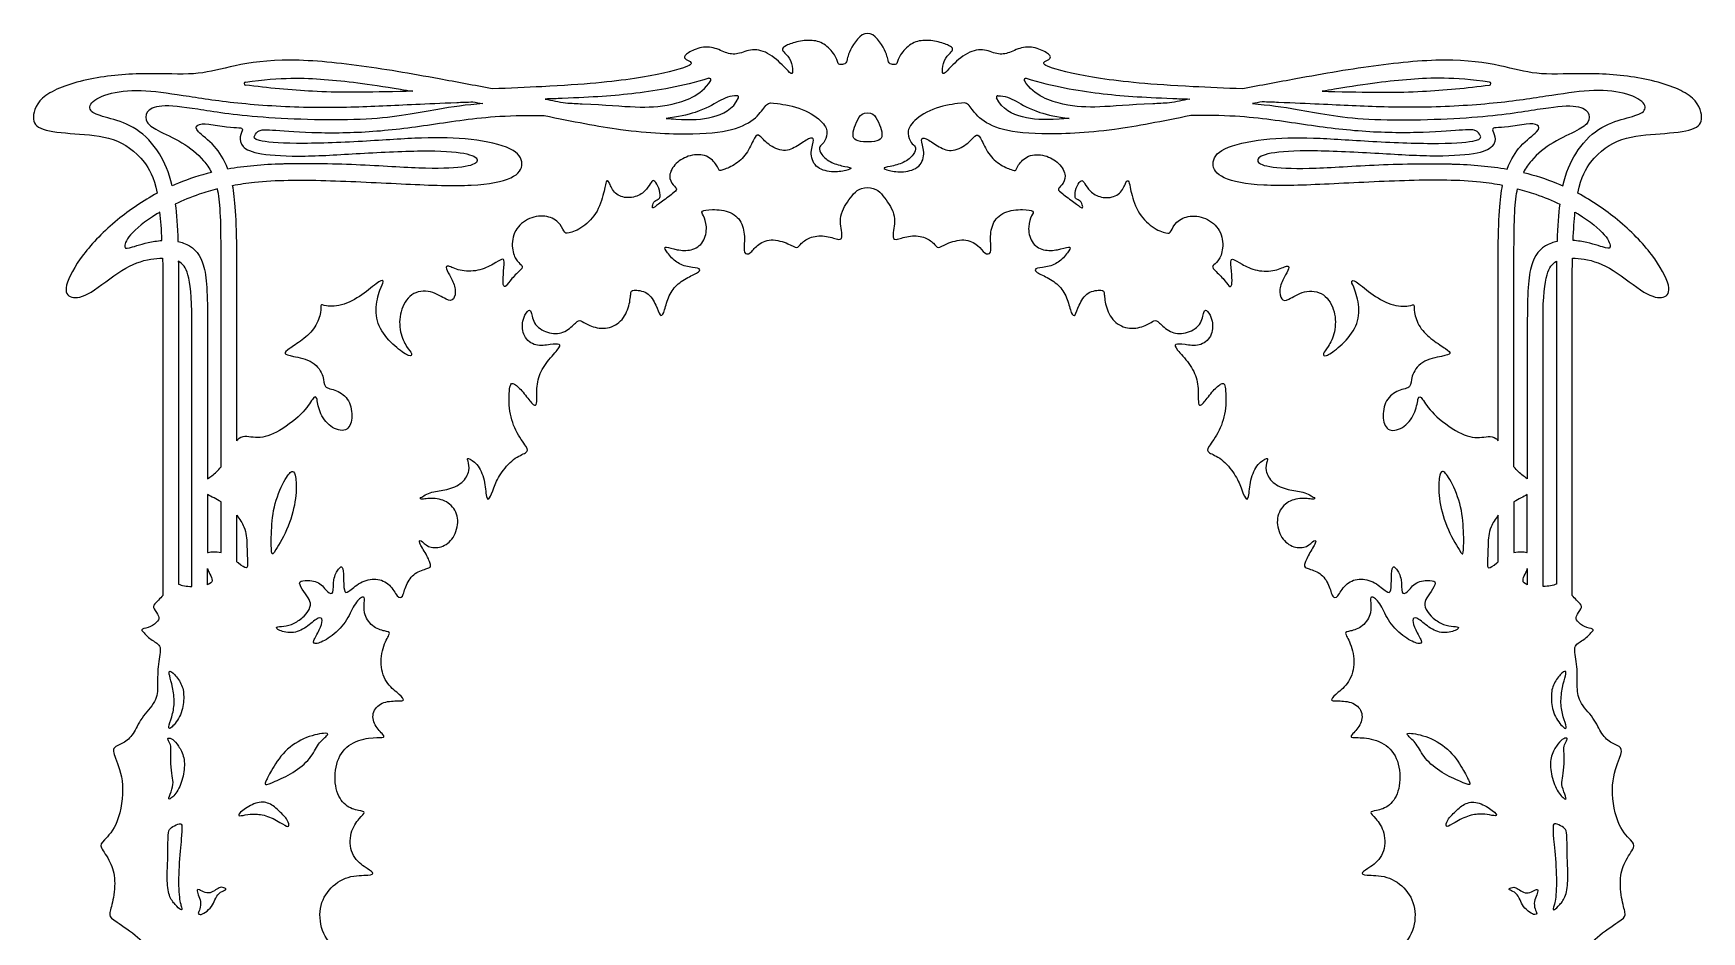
# Model space of a CAD drawing. Header units: millimetres. Extents: x -137 to 152, y -181 to 177.
# Drawn here: x 38.7 to 144.8, y 119.7 to 176.8 of the extents above; entities that cross this region are included whole.
import ezdxf

# ---------------------------------------------------------------- set-up
doc = ezdxf.new("R2010")
doc.units = ezdxf.units.MM
doc.header["$MEASUREMENT"] = 0
doc.layers.add('Layer 03', color=5, linetype='Continuous')

msp = doc.modelspace()

# ---------------------------------------------------------------- linework, layer by layer
at = {"layer": 'Layer 03'}
for p, q in [((50.6, 149.26), (50.6, 162.68)), ((51.6, 150.92), (51.6, 162.68)), ((131.83, 150.92), (131.83, 162.68)), ((132.83, 149.26), (132.83, 162.68)), ((46.89, 161.12), (46.89, 141.09)), ((47.89, 161.12), (47.89, 141.81)), ((135.54, 161.12), (135.54, 141.81)), ((136.54, 141.09), (136.54, 161.12)), ((48.74, 141.66), (48.74, 158.63)), ((49.74, 158.63), (49.74, 148.51)), ((133.68, 158.63), (133.68, 148.51)), ((134.68, 141.66), (134.68, 158.63)), ((49.74, 147.5), (49.74, 143.82)), ((133.68, 143.82), (133.68, 147.5)), ((50.6, 143.81), (50.6, 147.04)), ((132.83, 147.04), (132.83, 143.81)), ((51.6, 143.22), (51.6, 146.19)), ((131.83, 143.22), (131.83, 146.19)), ((49.74, 141.77), (49.74, 142.8)), ((133.68, 142.8), (133.68, 141.77))]:
    msp.add_line(p, q, dxfattribs=at)
for centre, start, end in [((52.17, 173.65), 97.6922, 262.6477), ((81.66, 173.89), 326.4925, 106.9751), ((101.77, 173.89), 73.0249, 213.5075), ((131.26, 173.65), 277.3523, 82.3078), ((83.42, 172.78), 335.9779, 88.6543), ((100.01, 172.78), 91.3457, 204.0221)]:
    msp.add_arc(centre, 0.1, start, end, dxfattribs=at)
for points, knots in [([(91.71, 176.85), (91.25, 176.85), (90.43, 175.59), (90.43, 174.95), (90.12, 174.86), (89.79, 174.87), (89.82, 175.23), (89.16, 176.1), (88.35, 176.46), (87.29, 176.36), (86.46, 176.07), (86.23, 175.85), (86.42, 175.64), (86.87, 175.18), (87, 174.33), (86.84, 174.22), (86.52, 174.65), (85.35, 175.73), (84.24, 175.88), (83.35, 175.43), (82.6, 175.64), (81.69, 176.09), (80.63, 175.84), (79.99, 175.4), (80.13, 175.18), (80.58, 175.02), (80.46, 174.72), (77.22, 173.93), (73.12, 173.54), (68.96, 173.36), (67.85, 173.32)], [624.907836, 624.907836, 624.907836, 624.907836, 626.50687, 628.105904, 629.704938, 631.303973, 632.903007, 634.502041, 636.101075, 637.700109, 639.299143, 640.898177, 642.497212, 644.096246, 645.69528, 647.294314, 648.893348, 650.492382, 652.091416, 653.690451, 655.289485, 656.888519, 658.487553, 660.086587, 661.685621, 663.284656, 664.88369, 666.482724, 668.081758, 668.642916, 668.642916, 668.642916, 668.642916]), ([(115.58, 173.32), (114.47, 173.36), (110.31, 173.54), (106.21, 173.93), (102.97, 174.72), (102.84, 175.02), (103.3, 175.18), (103.43, 175.4), (102.8, 175.84), (101.73, 176.09), (100.83, 175.64), (100.07, 175.43), (99.19, 175.88), (98.08, 175.73), (96.91, 174.65), (96.59, 174.22), (96.43, 174.33), (96.56, 175.18), (97.01, 175.64), (97.2, 175.85), (96.97, 176.07), (96.14, 176.36), (95.08, 176.46), (94.27, 176.1), (93.6, 175.23), (93.64, 174.87), (93.31, 174.86), (93, 174.95), (93, 175.59), (92.18, 176.85), (91.71, 176.85)], [581.172757, 581.172757, 581.172757, 581.172757, 581.733915, 583.332949, 584.931983, 586.531017, 588.130051, 589.729085, 591.328119, 592.927154, 594.526188, 596.125222, 597.724256, 599.32329, 600.922324, 602.521359, 604.120393, 605.719427, 607.318461, 608.917495, 610.516529, 612.115563, 613.714598, 615.313632, 616.912666, 618.5117, 620.110734, 621.709768, 623.308803, 624.907836, 624.907836, 624.907836, 624.907836]), ([(67.85, 173.32), (66.71, 173.54), (63.76, 174.09), (59.15, 174.9), (54.22, 175.31), (50.94, 174.71), (49.04, 174.15), (45.97, 174.37), (42.16, 174.07), (39.03, 172.98), (38.49, 171.38), (39, 170.66), (41.23, 170.46), (43.85, 170.29), (45.44, 169.17), (46.32, 167.77), (46.54, 166.68)], [668.642916, 668.642916, 668.642916, 668.642916, 670.841513, 674.386294, 677.931075, 681.475856, 685.020637, 688.565417, 692.110198, 695.654979, 699.19976, 702.744541, 706.289321, 709.834102, 713.378883, 715.162528, 715.162528, 715.162528, 715.162528]), ([(136.89, 166.68), (137.11, 167.77), (137.98, 169.17), (139.58, 170.29), (142.2, 170.46), (144.43, 170.66), (144.94, 171.38), (144.4, 172.98), (141.27, 174.07), (137.46, 174.37), (134.39, 174.15), (132.49, 174.71), (129.21, 175.31), (124.27, 174.9), (119.67, 174.09), (116.72, 173.54), (115.58, 173.32)], [534.653144, 534.653144, 534.653144, 534.653144, 536.436789, 539.98157, 543.526351, 547.071132, 550.615912, 554.160693, 557.705474, 561.250255, 564.795036, 568.339817, 571.884598, 575.429378, 578.974159, 581.172757, 581.172757, 581.172757, 581.172757]), ([(52.15, 173.75), (54.47, 174.07), (57.41, 173.96), (60, 173.63), (62.52, 173.21), (62.79, 173.17)], [48.029677, 48.029677, 48.029677, 48.029677, 49.001614, 50.068771, 50.193585, 50.193585, 50.193585, 50.193585]), ([(131.27, 173.75), (128.96, 174.07), (126.02, 173.96), (123.42, 173.63), (120.91, 173.21), (120.63, 173.17)], [48.029677, 48.029677, 48.029677, 48.029677, 49.001614, 50.068771, 50.193585, 50.193585, 50.193585, 50.193585]), ([(47.49, 167.15), (47.29, 168.01), (46.68, 169.42), (45.26, 170.89), (43.5, 171.47), (42.26, 171.76), (42.13, 172.43), (43.49, 173.14), (45.74, 173.29), (48.43, 172.86), (51.96, 172.33), (56.82, 172.08), (60.91, 172.24), (63.78, 172.38), (66.25, 172.48), (66.61, 172.49)], [35.639705, 35.639705, 35.639705, 35.639705, 38.456176, 41.864716, 45.273256, 48.681796, 52.090336, 55.498876, 58.907417, 62.315957, 65.724497, 69.133037, 72.541577, 75.950117, 76.49567, 76.49567, 76.49567, 76.49567]), ([(62.79, 173.17), (62.51, 173.16), (59.56, 173.09), (56.79, 173.07), (53.58, 173.37), (52.15, 173.56)], [50.193585, 50.193585, 50.193585, 50.193585, 50.354853, 51.953887, 53.323672, 53.323672, 53.323672, 53.323672]), ([(81.63, 173.99), (79.91, 173.47), (76.74, 172.93), (74.07, 172.78), (71.6, 172.68), (71.22, 172.67)], [17.97874, 17.97874, 17.97874, 17.97874, 21.229499, 24.638039, 25.225333, 25.225333, 25.225333, 25.225333]), ([(72.51, 172.42), (72.88, 172.4), (74.83, 172.32), (77.15, 172.11), (79.01, 172.19), (81.09, 172.85), (81.74, 173.84)], [8.097335, 8.097335, 8.097335, 8.097335, 8.786369, 11.838657, 14.890946, 17.733552, 17.733552, 17.733552, 17.733552]), ([(110.92, 172.42), (110.55, 172.4), (108.6, 172.32), (106.28, 172.11), (104.42, 172.19), (102.34, 172.85), (101.69, 173.84)], [8.097335, 8.097335, 8.097335, 8.097335, 8.786369, 11.838657, 14.890946, 17.733552, 17.733552, 17.733552, 17.733552]), ([(101.8, 173.99), (103.52, 173.47), (106.69, 172.93), (109.36, 172.78), (111.83, 172.68), (112.21, 172.67)], [17.97874, 17.97874, 17.97874, 17.97874, 21.229499, 24.638039, 25.225333, 25.225333, 25.225333, 25.225333]), ([(135.94, 167.15), (136.14, 168.01), (136.75, 169.42), (138.17, 170.89), (139.93, 171.47), (141.17, 171.76), (141.29, 172.43), (139.93, 173.14), (137.69, 173.29), (135, 172.86), (131.47, 172.33), (126.61, 172.08), (122.52, 172.24), (119.65, 172.38), (117.18, 172.48), (116.82, 172.49)], [109.349555, 109.349555, 109.349555, 109.349555, 112.166026, 115.574566, 118.983107, 122.391647, 125.800187, 129.208727, 132.617267, 136.025807, 139.434347, 142.842887, 146.251428, 149.659968, 150.205521, 150.205521, 150.205521, 150.205521]), ([(120.63, 173.17), (120.91, 173.16), (123.87, 173.09), (126.64, 173.07), (129.85, 173.37), (131.27, 173.56)], [50.193585, 50.193585, 50.193585, 50.193585, 50.354853, 51.953887, 53.323672, 53.323672, 53.323672, 53.323672]), ([(67.24, 172.38), (66.21, 172.3), (64.01, 171.99), (60.49, 171.21), (52.57, 171.44), (48.88, 172.08), (46.6, 172.35), (45.76, 171.87), (45.8, 171.16), (46.41, 170.73), (48.16, 169.94), (49.33, 169.03), (49.85, 168.28), (49.99, 168)], [76.578884, 76.578884, 76.578884, 76.578884, 78.748981, 81.801269, 84.853558, 87.905846, 90.958135, 94.010423, 97.062712, 100.115, 103.167289, 106.219577, 107.700476, 107.700476, 107.700476, 107.700476]), ([(71.15, 171.62), (73, 171.25), (76.54, 170.54), (80.99, 170.37), (83.51, 170.72), (84.85, 171.59), (85.29, 172.46), (85.76, 172.43), (87.65, 172.12), (89.01, 171.15), (89.21, 170.46), (88.94, 169.84), (88.63, 169.66), (88.65, 169.3), (89.18, 168.7), (90.1, 168.39), (90.84, 168.3), (90.42, 168.11), (89.44, 167.97), (88.32, 168.29), (88.03, 169.31), (88.41, 170.2), (88.03, 170.23), (87.28, 169.67), (86.42, 169.25), (85.33, 169.76), (84.84, 170.45), (84.54, 170.35), (84.14, 169.27), (83.37, 168.49), (82.45, 168.13), (82.27, 168.08), (82.19, 168.42), (81.55, 169.15), (80.41, 169.15), (79.48, 168.63), (78.99, 167.74), (79.38, 167.15), (79.65, 166.94), (79.41, 166.71), (78.51, 166.05), (78.06, 165.71), (78.01, 165.74), (78.08, 166.15), (78.43, 166.3), (78.55, 166.39), (78.48, 167.01), (78.15, 167.52), (78, 167.49), (77.8, 167.08), (77.3, 166.53), (76.36, 166.3), (75.52, 166.68), (75.27, 167.49), (75.07, 167.5), (75.02, 166.97), (74.61, 165.46), (73.6, 164.45), (72.62, 164.07), (72.41, 164.18), (72.13, 164.88), (71.24, 165.32), (70.04, 165.11), (69.13, 164.23), (69.08, 162.97), (69.44, 162.3), (69.8, 162.06), (69.76, 161.89), (69.03, 161.23), (68.72, 160.69), (68.51, 160.76), (68.54, 161.46), (68.65, 162.45), (68.5, 162.55), (67.98, 162.18), (66.96, 161.69), (65.72, 161.71), (64.97, 162.15), (64.86, 161.92), (65.21, 161.35), (65.58, 160.56), (65.41, 159.84), (65.02, 159.82), (63.97, 160.54), (62.61, 160.39), (61.93, 159.16), (61.94, 157.8), (62.42, 156.84), (62.8, 156.45), (62.63, 156.22), (61.83, 156.76), (60.69, 157.88), (60.34, 159.23), (60.72, 160.67), (61, 161.09), (60.76, 161.2), (59.76, 160.31), (58.41, 159.49), (57.13, 159.47), (56.92, 159.69), (56.98, 159.17), (56.66, 158.14), (55.76, 157.3), (54.85, 156.75), (54.54, 156.46), (55.04, 156.32), (56.54, 156.05), (57.19, 154.97), (57.08, 154.29), (57.93, 154.19), (58.82, 153.58), (59, 152.31), (58.63, 151.43), (57.51, 151.73), (56.79, 152.77), (56.71, 153.8), (56.47, 153.73), (55.88, 152.66), (54.03, 151.3), (52.76, 151.03), (51.96, 151.31), (51.65, 150.98), (51.6, 150.92)], [127.480362, 127.480362, 127.480362, 127.480362, 128.33357, 129.400727, 130.467884, 131.535041, 132.602198, 133.669355, 134.736512, 135.803669, 136.870826, 137.937983, 139.005139, 140.072296, 141.139453, 142.20661, 143.273767, 144.340924, 145.408081, 146.475238, 147.542395, 148.609552, 149.676709, 150.743866, 151.811023, 152.87818, 153.945337, 155.012494, 156.079651, 157.146808, 158.213965, 159.281122, 160.348278, 161.415435, 162.482592, 163.549749, 164.616906, 165.684063, 166.75122, 167.818377, 168.885534, 169.952691, 171.019848, 172.087005, 173.154162, 174.221319, 175.288476, 176.355633, 177.42279, 178.489947, 179.557104, 180.624261, 181.691417, 182.758574, 183.825731, 184.892888, 185.960045, 187.027202, 188.094359, 189.161516, 190.228673, 191.29583, 192.362987, 193.430144, 194.497301, 195.564458, 196.631615, 197.698772, 198.765929, 199.833086, 200.900243, 201.9674, 203.034556, 204.101713, 205.16887, 206.236027, 207.303184, 208.370341, 209.437498, 210.504655, 211.571812, 212.638969, 213.706126, 214.773283, 215.84044, 216.907597, 217.974754, 219.041911, 220.109068, 221.176225, 222.243382, 223.310539, 224.377695, 225.444852, 226.512009, 227.579166, 228.646323, 229.71348, 230.780637, 231.847794, 232.914951, 233.982108, 235.049265, 236.116422, 237.183579, 238.250736, 239.317893, 240.38505, 241.452207, 242.519364, 243.586521, 244.653678, 245.720834, 246.787991, 247.855148, 248.922305, 249.989462, 251.056619, 252.123776, 253.190933, 254.25809, 254.472592, 254.472592, 254.472592, 254.472592]), ([(83.42, 172.88), (82.98, 172.89), (82.22, 172.54), (81.19, 171.88), (79.64, 171.52), (78.9, 171.44)], [0.005206, 0.005206, 0.005206, 0.005206, 2.466665, 5.188458, 7.038906, 7.038906, 7.038906, 7.038906]), ([(78.9, 171.44), (79.12, 171.42), (80.43, 171.32), (81.77, 171.4), (83.18, 172), (83.51, 172.74)], [7.038906, 7.038906, 7.038906, 7.038906, 7.718623, 11.263404, 14.616734, 14.616734, 14.616734, 14.616734]), ([(112.28, 171.62), (110.43, 171.25), (106.89, 170.54), (102.43, 170.37), (99.92, 170.72), (98.57, 171.59), (98.14, 172.46), (97.67, 172.43), (95.78, 172.12), (94.42, 171.15), (94.22, 170.46), (94.48, 169.84), (94.8, 169.66), (94.78, 169.3), (94.25, 168.7), (93.33, 168.39), (92.59, 168.3), (93.01, 168.11), (93.99, 167.97), (95.11, 168.29), (95.4, 169.31), (95.02, 170.2), (95.39, 170.23), (96.15, 169.67), (97, 169.25), (98.1, 169.76), (98.58, 170.45), (98.88, 170.35), (99.29, 169.27), (100.06, 168.49), (100.97, 168.13), (101.16, 168.08), (101.23, 168.42), (101.88, 169.15), (103.02, 169.15), (103.94, 168.63), (104.43, 167.74), (104.05, 167.15), (103.77, 166.94), (104.02, 166.71), (104.92, 166.05), (105.37, 165.71), (105.42, 165.74), (105.35, 166.15), (105, 166.3), (104.88, 166.39), (104.95, 167.01), (105.28, 167.52), (105.43, 167.49), (105.63, 167.08), (106.13, 166.53), (107.06, 166.3), (107.91, 166.68), (108.16, 167.49), (108.36, 167.5), (108.41, 166.97), (108.82, 165.46), (109.83, 164.45), (110.81, 164.07), (111.01, 164.18), (111.29, 164.88), (112.19, 165.32), (113.39, 165.11), (114.3, 164.23), (114.35, 162.97), (113.99, 162.3), (113.63, 162.06), (113.66, 161.89), (114.4, 161.23), (114.71, 160.69), (114.92, 160.76), (114.89, 161.46), (114.78, 162.45), (114.93, 162.55), (115.45, 162.18), (116.47, 161.69), (117.71, 161.71), (118.46, 162.15), (118.57, 161.92), (118.22, 161.35), (117.85, 160.56), (118.02, 159.84), (118.41, 159.82), (119.46, 160.54), (120.82, 160.39), (121.5, 159.16), (121.49, 157.8), (121, 156.84), (120.62, 156.45), (120.8, 156.22), (121.6, 156.76), (122.73, 157.88), (123.09, 159.23), (122.7, 160.67), (122.42, 161.09), (122.67, 161.2), (123.67, 160.31), (125.01, 159.49), (126.3, 159.47), (126.51, 159.69), (126.45, 159.17), (126.76, 158.14), (127.66, 157.3), (128.58, 156.75), (128.89, 156.46), (128.39, 156.32), (126.88, 156.05), (126.24, 154.97), (126.35, 154.29), (125.5, 154.19), (124.61, 153.58), (124.43, 152.31), (124.8, 151.43), (125.92, 151.73), (126.63, 152.77), (126.72, 153.8), (126.96, 153.73), (127.55, 152.66), (129.4, 151.3), (130.66, 151.03), (131.47, 151.31), (131.78, 150.98), (131.83, 150.92)], [319.411579, 319.411579, 319.411579, 319.411579, 320.264787, 321.331944, 322.399101, 323.466258, 324.533415, 325.600572, 326.667729, 327.734886, 328.802043, 329.8692, 330.936357, 332.003514, 333.070671, 334.137828, 335.204985, 336.272142, 337.339298, 338.406455, 339.473612, 340.540769, 341.607926, 342.675083, 343.74224, 344.809397, 345.876554, 346.943711, 348.010868, 349.078025, 350.145182, 351.212339, 352.279496, 353.346653, 354.41381, 355.480967, 356.548124, 357.615281, 358.682438, 359.749594, 360.816751, 361.883908, 362.951065, 364.018222, 365.085379, 366.152536, 367.219693, 368.28685, 369.354007, 370.421164, 371.488321, 372.555478, 373.622635, 374.689792, 375.756949, 376.824106, 377.891263, 378.95842, 380.025577, 381.092733, 382.15989, 383.227047, 384.294204, 385.361361, 386.428518, 387.495675, 388.562832, 389.629989, 390.697146, 391.764303, 392.83146, 393.898617, 394.965774, 396.032931, 397.100088, 398.167245, 399.234402, 400.301559, 401.368716, 402.435873, 403.503029, 404.570186, 405.637343, 406.7045, 407.771657, 408.838814, 409.905971, 410.973128, 412.040285, 413.107442, 414.174599, 415.241756, 416.308913, 417.37607, 418.443227, 419.510384, 420.577541, 421.644698, 422.711855, 423.779012, 424.846169, 425.913325, 426.980482, 428.047639, 429.114796, 430.181953, 431.24911, 432.316267, 433.383424, 434.450581, 435.517738, 436.584895, 437.652052, 438.719209, 439.786366, 440.853523, 441.92068, 442.987837, 444.054994, 445.122151, 446.189308, 446.40381, 446.40381, 446.40381, 446.40381]), ([(104.53, 171.44), (104.3, 171.42), (103, 171.32), (101.65, 171.4), (100.25, 172), (99.92, 172.74)], [7.038906, 7.038906, 7.038906, 7.038906, 7.718623, 11.263404, 14.616734, 14.616734, 14.616734, 14.616734]), ([(100.01, 172.88), (100.45, 172.89), (101.21, 172.54), (102.24, 171.88), (103.79, 171.52), (104.53, 171.44)], [0.005206, 0.005206, 0.005206, 0.005206, 2.466665, 5.188458, 7.038906, 7.038906, 7.038906, 7.038906]), ([(116.19, 172.38), (117.22, 172.3), (119.41, 171.99), (122.93, 171.21), (130.86, 171.44), (134.55, 172.08), (136.83, 172.35), (137.67, 171.87), (137.63, 171.16), (137.02, 170.73), (135.27, 169.94), (134.1, 169.03), (133.58, 168.28), (133.43, 168)], [150.288734, 150.288734, 150.288734, 150.288734, 152.458831, 155.51112, 158.563408, 161.615697, 164.667985, 167.720274, 170.772562, 173.824851, 176.877139, 179.929428, 181.410327, 181.410327, 181.410327, 181.410327]), ([(51.03, 168.21), (50.79, 168.85), (50.16, 169.84), (48.93, 170.65), (49.01, 171.07), (49.72, 171.13), (51.04, 170.86), (51.81, 170.86), (52.05, 170.79), (51.75, 170.31), (51.85, 169.61), (52.86, 169.14), (55.8, 168.97), (59.59, 169.24), (64.14, 169.44), (66.55, 169.22), (67.09, 168.74), (66.45, 168.33), (63.88, 168.19), (59.71, 168.5), (56.2, 168.58), (54.67, 168.54)], [46.756115, 46.756115, 46.756115, 46.756115, 48.656209, 50.900389, 53.144569, 55.388749, 57.632929, 59.877109, 62.121289, 64.365468, 66.609648, 68.853828, 71.098008, 73.342188, 75.586368, 77.830548, 80.074728, 82.318908, 84.563088, 86.807268, 88.981494, 88.981494, 88.981494, 88.981494]), ([(51.33, 167.17), (51.77, 167.26), (53.5, 167.52), (57.11, 167.54), (62.55, 167.24), (66.79, 167.08), (69.36, 167.58), (69.93, 168.55), (69.34, 169.58), (66.55, 170.18), (63.45, 170.25), (59.77, 169.96), (54.98, 169.78), (52.66, 170.01), (52.7, 170.35), (52.99, 170.71), (53.51, 170.74), (56.17, 170.51), (59.99, 170.52), (63.95, 171.02), (67.46, 171.6), (70.19, 171.64), (71.15, 171.62)], [267.933144, 267.933144, 267.933144, 267.933144, 268.936904, 271.658696, 274.380488, 277.102281, 279.824073, 282.545866, 285.267658, 287.98945, 290.711243, 293.433035, 296.154828, 298.87662, 301.598412, 304.320205, 307.041997, 309.76379, 312.485582, 315.207374, 317.929167, 319.411579, 319.411579, 319.411579, 319.411579]), ([(91.71, 169.94), (91.34, 169.94), (90.92, 170.05), (90.75, 170.3), (90.85, 170.86), (91.16, 171.54), (91.42, 171.8), (91.71, 171.8)], [3.082694, 3.082694, 3.082694, 3.082694, 3.699233, 4.315771, 4.93231, 5.548849, 6.165388, 6.165388, 6.165388, 6.165388]), ([(91.71, 171.8), (92, 171.8), (92.26, 171.54), (92.58, 170.86), (92.68, 170.3), (92.51, 170.05), (92.09, 169.94), (91.71, 169.94)], [6.165388, 6.165388, 6.165388, 6.165388, 6.781926, 7.398465, 8.015004, 8.631543, 9.248082, 9.248082, 9.248082, 9.248082]), ([(132.1, 167.17), (131.66, 167.26), (129.92, 167.52), (126.32, 167.54), (120.88, 167.24), (116.64, 167.08), (114.07, 167.58), (113.5, 168.55), (114.08, 169.58), (116.88, 170.18), (119.97, 170.25), (123.66, 169.96), (128.45, 169.78), (130.76, 170.01), (130.73, 170.35), (130.44, 170.71), (129.92, 170.74), (127.26, 170.51), (123.43, 170.52), (119.48, 171.02), (115.97, 171.6), (113.24, 171.64), (112.28, 171.62)], [267.933144, 267.933144, 267.933144, 267.933144, 268.936904, 271.658696, 274.380488, 277.102281, 279.824073, 282.545866, 285.267658, 287.98945, 290.711243, 293.433035, 296.154828, 298.87662, 301.598412, 304.320205, 307.041997, 309.76379, 312.485582, 315.207374, 317.929167, 319.411579, 319.411579, 319.411579, 319.411579]), ([(132.4, 168.21), (132.64, 168.85), (133.26, 169.84), (134.5, 170.65), (134.42, 171.07), (133.7, 171.13), (132.39, 170.86), (131.62, 170.86), (131.38, 170.79), (131.68, 170.31), (131.58, 169.61), (130.57, 169.14), (127.63, 168.97), (123.84, 169.24), (119.29, 169.44), (116.87, 169.22), (116.34, 168.74), (116.97, 168.33), (119.54, 168.19), (123.71, 168.5), (127.23, 168.58), (128.76, 168.54)], [46.756115, 46.756115, 46.756115, 46.756115, 48.656209, 50.900389, 53.144569, 55.388749, 57.632929, 59.877109, 62.121289, 64.365468, 66.609648, 68.853828, 71.098008, 73.342188, 75.586368, 77.830548, 80.074728, 82.318908, 84.563088, 86.807268, 88.981494, 88.981494, 88.981494, 88.981494]), ([(54.67, 168.54), (54.62, 168.54), (53.26, 168.5), (52.08, 168.4), (51.03, 168.21)], [44.813645, 44.813645, 44.813645, 44.813645, 44.883599, 46.756115, 46.756115, 46.756115, 46.756115]), ([(128.76, 168.54), (128.81, 168.54), (130.16, 168.5), (131.35, 168.4), (132.4, 168.21)], [88.981494, 88.981494, 88.981494, 88.981494, 89.051448, 90.923964, 90.923964, 90.923964, 90.923964]), ([(46.54, 166.68), (45.63, 166.19), (43.77, 164.92), (41.68, 162.76), (40.49, 160.58), (41, 159.92), (42.17, 160.12), (44.35, 161.96), (45.81, 162.48), (46.64, 162.54), (46.88, 162.54)], [715.162528, 715.162528, 715.162528, 715.162528, 717.082019, 719.326199, 721.570379, 723.814559, 726.058739, 728.302919, 730.547099, 731.513882, 731.513882, 731.513882, 731.513882]), ([(50.37, 166.96), (49.97, 166.85), (49.02, 166.57), (48.16, 166.21), (47.69, 165.99)], [69.743218, 69.743218, 69.743218, 69.743218, 70.71233, 72.143123, 72.143123, 72.143123, 72.143123]), ([(133.06, 166.96), (133.46, 166.85), (134.41, 166.57), (135.27, 166.21), (135.74, 165.99)], [69.743218, 69.743218, 69.743218, 69.743218, 70.71233, 72.143123, 72.143123, 72.143123, 72.143123]), ([(136.55, 162.54), (136.79, 162.54), (137.62, 162.48), (139.08, 161.96), (141.26, 160.12), (142.43, 159.92), (142.93, 160.58), (141.75, 162.76), (139.66, 164.92), (137.8, 166.19), (136.89, 166.68)], [518.30179, 518.30179, 518.30179, 518.30179, 519.268574, 521.512754, 523.756934, 526.001114, 528.245294, 530.489474, 532.733654, 534.653144, 534.653144, 534.653144, 534.653144]), ([(46.71, 165.48), (46.65, 165.44), (45.81, 164.94), (44.59, 163.93), (44.38, 163.11), (44.79, 163.18), (45.92, 163.58), (46.69, 163.66), (46.84, 163.67)], [-6.893286, -6.893286, -6.893286, -6.893286, -6.652086, -3.930294, -1.208501, 1.513291, 4.235083, 4.912435, 4.912435, 4.912435, 4.912435]), ([(136.71, 165.48), (136.78, 165.44), (137.62, 164.94), (138.83, 163.93), (139.04, 163.11), (138.64, 163.18), (137.51, 163.58), (136.74, 163.66), (136.59, 163.67)], [-6.893286, -6.893286, -6.893286, -6.893286, -6.652086, -3.930294, -1.208501, 1.513291, 4.235083, 4.912435, 4.912435, 4.912435, 4.912435]), ([(47.86, 163.6), (47.98, 163.58), (48.68, 163.39), (49.6, 162.56), (49.74, 160.55), (49.74, 158.63)], [73.814759, 73.814759, 73.814759, 73.814759, 74.375887, 77.097679, 79.819471, 79.819471, 79.819471, 79.819471]), ([(135.57, 163.6), (135.45, 163.58), (134.75, 163.39), (133.83, 162.56), (133.68, 160.55), (133.68, 158.63)], [73.814759, 73.814759, 73.814759, 73.814759, 74.375887, 77.097679, 79.819471, 79.819471, 79.819471, 79.819471]), ([(48.74, 158.63), (48.74, 160.13), (48.57, 161.64), (48.18, 162.2), (47.88, 162.35)], [41.564721, 41.564721, 41.564721, 41.564721, 43.808901, 45.692679, 45.692679, 45.692679, 45.692679]), ([(134.68, 158.63), (134.68, 160.13), (134.86, 161.64), (135.25, 162.2), (135.54, 162.35)], [41.564721, 41.564721, 41.564721, 41.564721, 43.808901, 45.692679, 45.692679, 45.692679, 45.692679]), ([(49.74, 148.51), (49.83, 148.57), (50.13, 148.77), (50.42, 149.05), (50.6, 149.26)], [89.9418098, 89.9418098, 89.9418098, 89.9418098, 90.2105166, 90.7866092, 90.7866092, 90.7866092, 90.7866092]), ([(133.68, 148.51), (133.59, 148.57), (133.3, 148.77), (133.01, 149.05), (132.83, 149.26)], [52.4339624, 52.4339624, 52.4339624, 52.4339624, 52.7026693, 53.2787619, 53.2787619, 53.2787619, 53.2787619]), ([(51.6, 146.19), (51.8, 145.94), (52.21, 145.25), (52.24, 144.37), (52.29, 143.08), (52.28, 142.74), (51.91, 142.97), (51.63, 143.2), (51.6, 143.22)], [57.812482, 57.812482, 57.812482, 57.812482, 58.423235, 59.490392, 60.557549, 61.624706, 62.691863, 62.815606, 62.815606, 62.815606, 62.815606]), ([(131.83, 146.19), (131.63, 145.94), (131.21, 145.25), (131.19, 144.37), (131.14, 143.08), (131.15, 142.74), (131.52, 142.97), (131.8, 143.2), (131.83, 143.22)], [65.783244, 65.783244, 65.783244, 65.783244, 66.393997, 67.461154, 68.528311, 69.595468, 70.662625, 70.786368, 70.786368, 70.786368, 70.786368]), ([(49.74, 143.82), (49.76, 143.82), (49.93, 143.89), (50.28, 143.89), (50.6, 143.81)], [-134.5643285, -134.5643285, -134.5643285, -134.5643285, -134.4958477, -133.586616, -133.586616, -133.586616, -133.586616]), ([(132.83, 143.81), (133.15, 143.89), (133.49, 143.89), (133.67, 143.82), (133.68, 143.82)], [1.2161205, 1.2161205, 1.2161205, 1.2161205, 2.1253521, 2.193833, 2.193833, 2.193833, 2.193833]), ([(49.74, 142.8), (49.77, 142.72), (49.92, 142.33), (50.19, 141.95), (49.79, 141.79), (49.74, 141.77)], [-13.333294, -13.333294, -13.333294, -13.333294, -13.04848, -11.981323, -11.859077, -11.859077, -11.859077, -11.859077]), ([(133.68, 141.77), (133.64, 141.79), (133.24, 141.95), (133.51, 142.33), (133.66, 142.72), (133.68, 142.8)], [-143.823573, -143.823573, -143.823573, -143.823573, -143.701327, -142.63417, -142.349356, -142.349356, -142.349356, -142.349356]), ([(47.89, 141.81), (47.99, 141.76), (48.24, 141.69), (48.57, 141.66), (48.74, 141.66)], [65.5496181, 65.5496181, 65.5496181, 65.5496181, 65.858655, 66.159797, 66.159797, 66.159797, 66.159797]), ([(135.54, 141.81), (135.43, 141.76), (135.19, 141.69), (134.86, 141.66), (134.68, 141.66)], [23.9848971, 23.9848971, 23.9848971, 23.9848971, 24.293934, 24.595076, 24.595076, 24.595076, 24.595076]), ([(46.89, 141.09), (46.73, 140.88), (46.25, 140.46), (46.29, 140.3), (46.69, 139.72), (46.63, 139.48), (46.14, 139.05), (45.45, 138.97), (45.64, 138.76), (46.19, 138.19), (46.89, 137.93), (46.56, 136.76), (46.57, 135.34), (46.54, 134.34), (45.46, 133.29), (45.05, 132.21), (44.37, 131.65), (43.68, 131.45), (43.79, 130.93), (44.52, 129.18), (44.1, 126.48), (43.05, 125.39), (42.84, 125.16), (43.61, 124.14), (43.92, 123.01), (43.7, 121.42), (43.42, 120.69), (43.76, 120.44), (45.43, 119.34), (46.26, 118.29), (46.52, 116.9), (46.07, 116.22), (45.57, 115.99), (45.09, 116.3), (44.5, 116.58), (44.5, 116.29), (44.9, 115.63), (45.55, 114.23), (45.38, 112.15), (44.71, 110.87), (43.77, 110.09), (43.82, 109.86), (44.58, 109.01), (44.5, 107.37), (43.83, 106.24), (43.08, 105.44), (43.13, 104.64), (43.3, 104.75), (43.95, 105.43), (45.07, 105.83), (46.11, 105.76), (46.73, 105.47), (46.89, 105.37)], [751.861411, 751.861411, 751.861411, 751.861411, 752.765831, 753.832988, 754.900145, 755.967301, 757.034458, 758.101615, 759.168772, 760.235929, 761.303086, 762.370243, 763.4374, 764.504557, 765.571714, 766.638871, 767.706028, 768.773185, 769.840342, 770.907499, 771.974656, 773.041813, 774.10897, 775.176127, 776.243284, 777.31044, 778.377597, 779.444754, 780.511911, 781.579068, 782.646225, 783.713382, 784.780539, 785.847696, 786.914853, 787.98201, 789.049167, 790.116324, 791.183481, 792.250638, 793.317795, 794.384952, 795.452109, 796.519266, 797.586423, 798.653579, 799.720736, 800.787893, 801.85505, 802.922207, 803.989364, 804.376385, 804.376385, 804.376385, 804.376385]), ([(136.54, 105.37), (136.7, 105.47), (137.32, 105.76), (138.36, 105.83), (139.48, 105.43), (140.13, 104.75), (140.3, 104.64), (140.35, 105.44), (139.6, 106.24), (138.93, 107.37), (138.85, 109.01), (139.6, 109.86), (139.65, 110.09), (138.72, 110.87), (138.04, 112.15), (137.88, 114.23), (138.53, 115.63), (138.93, 116.29), (138.93, 116.58), (138.34, 116.3), (137.86, 115.99), (137.36, 116.22), (136.91, 116.9), (137.17, 118.29), (138, 119.34), (139.66, 120.44), (140, 120.69), (139.73, 121.42), (139.51, 123.01), (139.82, 124.14), (140.59, 125.16), (140.37, 125.39), (139.33, 126.48), (138.91, 129.18), (139.64, 130.93), (139.74, 131.45), (139.06, 131.65), (138.38, 132.21), (137.96, 133.29), (136.88, 134.34), (136.85, 135.34), (136.87, 136.76), (136.54, 137.93), (137.23, 138.19), (137.79, 138.76), (137.98, 138.97), (137.29, 139.05), (136.79, 139.48), (136.74, 139.72), (137.13, 140.3), (137.18, 140.46), (136.7, 140.88), (136.54, 141.09)], [445.439288, 445.439288, 445.439288, 445.439288, 445.826308, 446.893465, 447.960622, 449.027779, 450.094936, 451.162093, 452.22925, 453.296407, 454.363564, 455.430721, 456.497878, 457.565035, 458.632192, 459.699349, 460.766506, 461.833663, 462.90082, 463.967976, 465.035133, 466.10229, 467.169447, 468.236604, 469.303761, 470.370918, 471.438075, 472.505232, 473.572389, 474.639546, 475.706703, 476.77386, 477.841017, 478.908174, 479.975331, 481.042488, 482.109645, 483.176802, 484.243959, 485.311115, 486.378272, 487.445429, 488.512586, 489.579743, 490.6469, 491.714057, 492.781214, 493.848371, 494.915528, 495.982685, 497.049842, 497.954262, 497.954262, 497.954262, 497.954262])]:
    msp.add_open_spline(points, degree=3, knots=knots, dxfattribs=at)
for points in [[(66.61, 172.49), (66.82, 172.46), (67.03, 172.42), (67.24, 172.38)], [(71.22, 172.67), (71.65, 172.58), (72.08, 172.5), (72.51, 172.42)], [(112.21, 172.67), (111.78, 172.58), (111.34, 172.5), (110.92, 172.42)], [(116.82, 172.49), (116.61, 172.46), (116.4, 172.42), (116.19, 172.38)], [(49.99, 168), (49.26, 167.82), (48.56, 167.6), (47.89, 167.32)], [(133.43, 168), (134.17, 167.82), (134.86, 167.6), (135.54, 167.32)], [(47.89, 167.32), (47.75, 167.27), (47.62, 167.21), (47.49, 167.15)], [(50.6, 162.68), (50.6, 165.16), (50.55, 166.17), (50.37, 166.96)], [(51.6, 162.68), (51.6, 165.14), (51.49, 166.36), (51.33, 167.17)], [(91.71, 90.87), (91.18, 90.87), (90.49, 90.54), (89.87, 89.46), (89.85, 88.51), (89.78, 88.2), (89.14, 87.87), (88.6, 87.37), (88.43, 87.4), (88.34, 88.28), (88.7, 89.46), (89.17, 90.17), (89.2, 90.5), (88.45, 91.26), (88.03, 92.72), (88.41, 94.44), (89.32, 95.36), (89.53, 95.64), (88.56, 95.76), (87.29, 96.07), (86.44, 96.89), (86.27, 97.89), (85.97, 98.2), (85.59, 97.48), (84.24, 96.9), (82.24, 97.37), (81.14, 98.75), (81.03, 100.05), (81.07, 100.43), (80.03, 100.36), (78.52, 100.74), (77.69, 101.63), (77.41, 102.13), (77.23, 101.67), (76.65, 100.54), (75.13, 99.54), (73.3, 99.18), (71.18, 99.39), (70.98, 99.27), (71.31, 98.62), (71.4, 97.82), (71.12, 96.82), (70.97, 96.79), (70.63, 97.57), (69.82, 97.99), (68.99, 97.63), (68.53, 97.2), (68.43, 97.44), (68.71, 98.38), (69.26, 99.1), (69.89, 99.26), (69.92, 99.79), (70.2, 100.8), (71.54, 102.09), (71.97, 102.41), (71.69, 102.68), (69.91, 102.95), (68.41, 103.89), (67.97, 105.75), (68.52, 106.92), (68.64, 107.23), (67.31, 107.68), (66.06, 108.61), (65.07, 110.45), (64.76, 110.59), (64.57, 110.07), (64.64, 108.67), (64.26, 106.76), (63.33, 105.13), (63.13, 105.16), (62.9, 106.09), (62.19, 106.82), (62, 107.8), (61.9, 108.21), (60.91, 107.93), (59.7, 107.7), (59.57, 107.78), (60.01, 109.11), (60.89, 110.87), (62.45, 112.46), (63.95, 113.02), (64.09, 113.35), (63.11, 113.85), (62.09, 114.48), (61.37, 115.7), (61.35, 116.97), (61.03, 117.13), (60.55, 116.57), (60.06, 116.01), (58.72, 115.79), (58.51, 115.93), (58.85, 116.62), (59.58, 117.63), (60.34, 118.01), (60.38, 118.26), (59.38, 118.1), (58.26, 118.35), (57.08, 119.26), (56.74, 121.06), (57.36, 122.42), (58.66, 123.31), (60.13, 123.25), (60.38, 123.45), (59.76, 123.75), (58.81, 124.57), (58.76, 126.06), (59.42, 126.97), (59.85, 127.32), (59.42, 127.38), (58.48, 127.62), (57.81, 128.69), (57.83, 130.44), (58.62, 131.68), (60.08, 132.08), (60.98, 132.01), (61, 132.16), (60.32, 132.8), (60.16, 133.73), (60.91, 134.38), (61.97, 134.37), (62.29, 134.38), (62.04, 134.75), (61.14, 135.37), (60.64, 136.68), (60.98, 138.14), (61.45, 138.78), (61.07, 138.78), (60.19, 139.06), (59.61, 139.98), (59.76, 140.87), (59.67, 141.1), (59.04, 140.57), (58.6, 139.37), (57.51, 138.34), (56.6, 137.95), (56.38, 138.1), (56.9, 138.92), (57.1, 139.57), (56.86, 139.79), (56.14, 139.13), (55.23, 138.6), (54.19, 138.87), (54.04, 139.12), (54.56, 139.1), (55.24, 139.27), (55.92, 139.75), (56.33, 140.37), (56.26, 140.81), (55.86, 141.31), (55.47, 141.96), (55.85, 142.06), (56.87, 142.01), (57.39, 141.22), (57.8, 141.12), (57.69, 142.14), (58.1, 142.86), (58.33, 143), (58.4, 142.32), (58.4, 141.27), (58.64, 141.22), (59.41, 141.96), (60.48, 142.24), (61.38, 141.82), (61.82, 140.92), (62.16, 140.91), (62.32, 141.74), (62.89, 142.58), (63.82, 142.81), (64.01, 142.95), (63.67, 143.7), (63.12, 144.53), (63.28, 144.67), (63.71, 144.13), (64.62, 144.08), (65.43, 144.68), (65.79, 145.91), (65.31, 146.9), (64.36, 147.33), (63.34, 147.19), (63.13, 147.24), (64, 147.72), (64.94, 147.77), (66.01, 148.21), (66.46, 149.05), (66.29, 149.7), (66.22, 149.89), (66.9, 149.53), (67.4, 148.47), (67.45, 147.18), (67.68, 147.17), (67.93, 147.91), (68.3, 148.79), (69.2, 149.86), (70.11, 150.17), (70.13, 150.45), (69.28, 151.54), (68.87, 152.97), (68.94, 154.61), (69.2, 154.63), (69.82, 154.06), (70.4, 153.2), (70.69, 153.15), (70.67, 153.65), (70.69, 154.84), (71.2, 155.85), (72.12, 156.8), (72.22, 157.13), (71.58, 157.06), (70.59, 156.9), (69.79, 157.51), (69.71, 158.61), (70.12, 159.26), (70.33, 159.27), (70.45, 158.25), (71.51, 157.69), (72.5, 157.77), (73.22, 158.53), (73.47, 158.63), (73.85, 158.3), (74.9, 157.97), (75.99, 158.34), (76.58, 159.4), (76.66, 160.38), (76.7, 160.55), (77.76, 160.46), (78.3, 159.53), (78.51, 158.8), (78.77, 158.96), (78.96, 159.94), (79.45, 160.79), (80.28, 161.34), (81.11, 161.69), (81.06, 161.94), (80.12, 161.98), (79.39, 162.37), (78.81, 163.11), (78.8, 163.33), (79.59, 163.05), (80.52, 162.99), (81.36, 163.51), (81.54, 164.6), (81.27, 165.31), (81.07, 165.55), (81.75, 165.68), (83.09, 165.55), (83.83, 164.77), (83.92, 163.63), (83.8, 162.79), (84.27, 162.78), (84.63, 163.38), (85.52, 163.85), (86.79, 163.46), (87.24, 163.11), (87.46, 163.48), (88.08, 163.94), (89.14, 164.01), (89.98, 163.63), (90.18, 163.9), (89.83, 165.24), (90.64, 166.43), (91.15, 167.04), (91.71, 167.04)], [(91.71, 167.04), (92.28, 167.04), (92.79, 166.43), (93.6, 165.24), (93.25, 163.9), (93.44, 163.63), (94.29, 164.01), (95.35, 163.94), (95.97, 163.48), (96.19, 163.11), (96.63, 163.46), (97.91, 163.85), (98.8, 163.38), (99.15, 162.78), (99.63, 162.79), (99.51, 163.63), (99.59, 164.77), (100.34, 165.55), (101.68, 165.68), (102.36, 165.55), (102.16, 165.31), (101.89, 164.6), (102.07, 163.51), (102.9, 162.99), (103.83, 163.05), (104.63, 163.33), (104.62, 163.11), (104.04, 162.37), (103.31, 161.98), (102.37, 161.94), (102.31, 161.69), (103.15, 161.34), (103.98, 160.79), (104.47, 159.94), (104.66, 158.96), (104.92, 158.8), (105.13, 159.53), (105.67, 160.46), (106.73, 160.55), (106.77, 160.38), (106.84, 159.4), (107.43, 158.34), (108.52, 157.97), (109.58, 158.3), (109.95, 158.63), (110.21, 158.53), (110.93, 157.77), (111.92, 157.69), (112.98, 158.25), (113.1, 159.27), (113.3, 159.26), (113.72, 158.61), (113.64, 157.51), (112.84, 156.9), (111.85, 157.06), (111.21, 157.13), (111.3, 156.8), (112.22, 155.85), (112.74, 154.84), (112.76, 153.65), (112.74, 153.15), (113.03, 153.2), (113.61, 154.06), (114.23, 154.63), (114.49, 154.61), (114.56, 152.97), (114.15, 151.54), (113.3, 150.45), (113.32, 150.17), (114.23, 149.86), (115.12, 148.79), (115.49, 147.91), (115.75, 147.17), (115.98, 147.18), (116.03, 148.47), (116.52, 149.53), (117.21, 149.89), (117.14, 149.7), (116.97, 149.05), (117.42, 148.21), (118.48, 147.77), (119.42, 147.72), (120.3, 147.24), (120.08, 147.19), (119.07, 147.33), (118.12, 146.9), (117.64, 145.91), (118, 144.68), (118.81, 144.08), (119.72, 144.13), (120.15, 144.67), (120.31, 144.53), (119.76, 143.7), (119.42, 142.95), (119.61, 142.81), (120.54, 142.58), (121.11, 141.74), (121.27, 140.91), (121.61, 140.92), (122.05, 141.82), (122.95, 142.24), (124.02, 141.96), (124.78, 141.22), (125.03, 141.27), (125.03, 142.32), (125.09, 143), (125.33, 142.86), (125.74, 142.14), (125.63, 141.12), (126.04, 141.22), (126.56, 142.01), (127.58, 142.06), (127.95, 141.96), (127.56, 141.31), (127.17, 140.81), (127.1, 140.37), (127.51, 139.75), (128.19, 139.27), (128.86, 139.1), (129.38, 139.12), (129.24, 138.87), (128.2, 138.6), (127.29, 139.13), (126.57, 139.79), (126.33, 139.57), (126.53, 138.92), (127.05, 138.1), (126.83, 137.95), (125.92, 138.34), (124.82, 139.37), (124.39, 140.57), (123.76, 141.1), (123.67, 140.87), (123.82, 139.98), (123.24, 139.06), (122.35, 138.78), (121.98, 138.78), (122.44, 138.14), (122.79, 136.68), (122.28, 135.37), (121.39, 134.75), (121.14, 134.38), (121.45, 134.37), (122.52, 134.38), (123.27, 133.73), (123.11, 132.8), (122.43, 132.16), (122.44, 132.01), (123.35, 132.08), (124.81, 131.68), (125.6, 130.44), (125.61, 128.69), (124.95, 127.62), (124.01, 127.38), (123.58, 127.32), (124.01, 126.97), (124.67, 126.06), (124.62, 124.57), (123.67, 123.75), (123.05, 123.45), (123.29, 123.25), (124.77, 123.31), (126.06, 122.42), (126.69, 121.06), (126.35, 119.26), (125.17, 118.35), (124.05, 118.1), (123.05, 118.26), (123.09, 118.01), (123.85, 117.63), (124.58, 116.62), (124.92, 115.93), (124.71, 115.79), (123.36, 116.01), (122.88, 116.57), (122.4, 117.13), (122.08, 116.97), (122.06, 115.7), (121.33, 114.48), (120.31, 113.85), (119.34, 113.35), (119.48, 113.02), (120.98, 112.46), (122.54, 110.87), (123.42, 109.11), (123.86, 107.78), (123.72, 107.7), (122.52, 107.93), (121.53, 108.21), (121.43, 107.8), (121.24, 106.82), (120.52, 106.09), (120.29, 105.16), (120.1, 105.13), (119.17, 106.76), (118.78, 108.67), (118.86, 110.07), (118.66, 110.59), (118.36, 110.45), (117.36, 108.61), (116.11, 107.68), (114.79, 107.23), (114.91, 106.92), (115.46, 105.75), (115.02, 103.89), (113.51, 102.95), (111.74, 102.68), (111.46, 102.41), (111.89, 102.09), (113.23, 100.8), (113.5, 99.79), (113.54, 99.26), (114.17, 99.1), (114.72, 98.38), (115, 97.44), (114.89, 97.2), (114.44, 97.63), (113.61, 97.99), (112.8, 97.57), (112.46, 96.79), (112.31, 96.82), (112.03, 97.82), (112.11, 98.62), (112.45, 99.27), (112.25, 99.39), (110.13, 99.18), (108.3, 99.54), (106.78, 100.54), (106.2, 101.67), (106.02, 102.13), (105.74, 101.63), (104.91, 100.74), (103.39, 100.36), (102.36, 100.43), (102.4, 100.05), (102.29, 98.75), (101.19, 97.37), (99.19, 96.9), (97.84, 97.48), (97.46, 98.2), (97.16, 97.89), (96.99, 96.89), (96.14, 96.07), (94.87, 95.76), (93.89, 95.64), (94.11, 95.36), (95.02, 94.44), (95.4, 92.72), (94.97, 91.26), (94.23, 90.5), (94.26, 90.17), (94.73, 89.46), (95.09, 88.28), (95, 87.4), (94.83, 87.37), (94.29, 87.87), (93.65, 88.2), (93.58, 88.51), (93.55, 89.46), (92.94, 90.54), (92.25, 90.87), (91.71, 90.87)], [(131.83, 162.68), (131.83, 165.14), (131.94, 166.36), (132.1, 167.17)], [(132.83, 162.68), (132.83, 165.16), (132.88, 166.17), (133.06, 166.96)], [(135.54, 167.32), (135.67, 167.27), (135.81, 167.21), (135.94, 167.15)], [(47.69, 165.99), (47.77, 165.35), (47.83, 164.58), (47.86, 163.6)], [(135.74, 165.99), (135.66, 165.35), (135.6, 164.58), (135.57, 163.6)], [(46.84, 163.67), (46.81, 164.37), (46.77, 164.97), (46.71, 165.48)], [(136.59, 163.67), (136.62, 164.37), (136.66, 164.97), (136.71, 165.48)], [(46.88, 162.54), (46.89, 162.1), (46.89, 161.63), (46.89, 161.12)], [(47.88, 162.35), (47.89, 161.96), (47.89, 161.56), (47.89, 161.12)], [(135.54, 162.35), (135.54, 161.96), (135.54, 161.56), (135.54, 161.12)], [(136.54, 161.12), (136.54, 161.63), (136.54, 162.1), (136.55, 162.54)], [(54.68, 148.46), (54.47, 148.09), (53.94, 146.95), (53.78, 145.15), (53.79, 143.58), (53.95, 143.74), (54.96, 145.47), (55.41, 147.35), (55.38, 148.68), (55.18, 149.14), (54.88, 148.82), (54.68, 148.46)], [(128.75, 148.46), (128.96, 148.09), (129.49, 146.95), (129.65, 145.15), (129.63, 143.58), (129.48, 143.74), (128.47, 145.47), (128.01, 147.35), (128.05, 148.68), (128.25, 149.14), (128.54, 148.82), (128.75, 148.46)], [(50.6, 147.04), (50.3, 147.22), (49.99, 147.37), (49.74, 147.5)], [(133.68, 147.5), (133.44, 147.37), (133.13, 147.22), (132.83, 147.04)], [(47.51, 135.24), (47.57, 134.94), (47.67, 134.23), (47.48, 133.33), (47.2, 132.63), (47.39, 132.57), (48.12, 133.46), (48.26, 134.59), (48.17, 135.38), (47.62, 136.13), (47.27, 136.35), (47.3, 136.04), (47.45, 135.54), (47.51, 135.24)], [(135.92, 135.24), (135.86, 134.94), (135.76, 134.23), (135.95, 133.33), (136.23, 132.63), (136.04, 132.57), (135.31, 133.46), (135.17, 134.59), (135.26, 135.38), (135.81, 136.13), (136.16, 136.35), (136.13, 136.04), (135.98, 135.54), (135.92, 135.24)], [(47.4, 131.02), (47.4, 130.79), (47.4, 130.11), (47.53, 129.44), (47.58, 128.95), (47.26, 128.24), (47.27, 128.02), (47.89, 128.62), (48.27, 129.74), (48.3, 130.82), (47.89, 131.55), (47.52, 131.97), (47.18, 132.05), (47.23, 131.87), (47.45, 131.49), (47.41, 131.25), (47.4, 131.02)], [(53.81, 129.96), (54, 130.29), (54.59, 131.25), (56.03, 132.15), (57.47, 132.39), (57.4, 132.2), (56.77, 131.7), (56.34, 130.7), (55.19, 129.77), (53.93, 129.21), (53.31, 128.97), (53.45, 129.27), (53.62, 129.63), (53.81, 129.96)], [(129.62, 129.96), (129.43, 130.29), (128.84, 131.25), (127.4, 132.15), (125.96, 132.39), (126.02, 132.2), (126.65, 131.7), (127.09, 130.7), (128.24, 129.77), (129.5, 129.21), (130.12, 128.97), (129.98, 129.27), (129.81, 129.63), (129.62, 129.96)], [(136.02, 131.02), (136.03, 130.79), (136.03, 130.11), (135.9, 129.44), (135.84, 128.95), (136.17, 128.24), (136.15, 128.02), (135.54, 128.62), (135.16, 129.74), (135.12, 130.82), (135.54, 131.55), (135.91, 131.97), (136.25, 132.05), (136.2, 131.87), (135.98, 131.49), (136.01, 131.25), (136.02, 131.02)], [(51.98, 127.4), (52.18, 127.56), (52.83, 127.98), (53.68, 127.94), (54.33, 127.34), (54.89, 126.79), (54.96, 126.3), (54.62, 126.48), (53.66, 127.06), (52.77, 127.22), (52.12, 127.12), (51.6, 127.02), (51.77, 127.24), (51.98, 127.4)], [(131.45, 127.4), (131.25, 127.56), (130.6, 127.98), (129.75, 127.94), (129.1, 127.34), (128.54, 126.79), (128.47, 126.3), (128.81, 126.48), (129.77, 127.06), (130.66, 127.22), (131.3, 127.12), (131.83, 127.02), (131.66, 127.24), (131.45, 127.4)], [(47.23, 125.65), (47.22, 125.34), (47.23, 124.38), (47.13, 123.07), (47.27, 121.9), (47.68, 121.41), (48.09, 121), (48.13, 121.18), (47.89, 121.83), (47.89, 123.85), (48.1, 125.83), (48.12, 126.35), (48.1, 126.64), (47.6, 126.44), (47.28, 126.22), (47.24, 125.95), (47.23, 125.65)], [(136.2, 125.65), (136.21, 125.34), (136.2, 124.38), (136.3, 123.07), (136.15, 121.9), (135.75, 121.41), (135.34, 121), (135.3, 121.18), (135.54, 121.83), (135.54, 123.85), (135.32, 125.83), (135.31, 126.35), (135.33, 126.64), (135.82, 126.44), (136.15, 126.22), (136.19, 125.95), (136.2, 125.65)], [(49.22, 122.36), (49.31, 122.32), (49.6, 122.14), (50, 122.16), (50.35, 122.43), (50.6, 122.56), (50.95, 122.44), (50.89, 122.34), (50.45, 122.19), (50.2, 121.71), (50.03, 121.31), (49.59, 120.88), (49.24, 120.75), (49.1, 120.84), (49.27, 121.12), (49.34, 121.62), (49.12, 122.05), (49.06, 122.4), (49.13, 122.4), (49.22, 122.36)], [(134.2, 122.36), (134.11, 122.32), (133.83, 122.14), (133.43, 122.16), (133.08, 122.43), (132.83, 122.56), (132.47, 122.44), (132.54, 122.34), (132.98, 122.19), (133.23, 121.71), (133.4, 121.31), (133.84, 120.88), (134.18, 120.75), (134.33, 120.84), (134.15, 121.12), (134.09, 121.62), (134.31, 122.05), (134.37, 122.4), (134.29, 122.4), (134.2, 122.36)]]:
    msp.add_open_spline(points, degree=3, dxfattribs=at)

doc.saveas('drawing.dxf')
